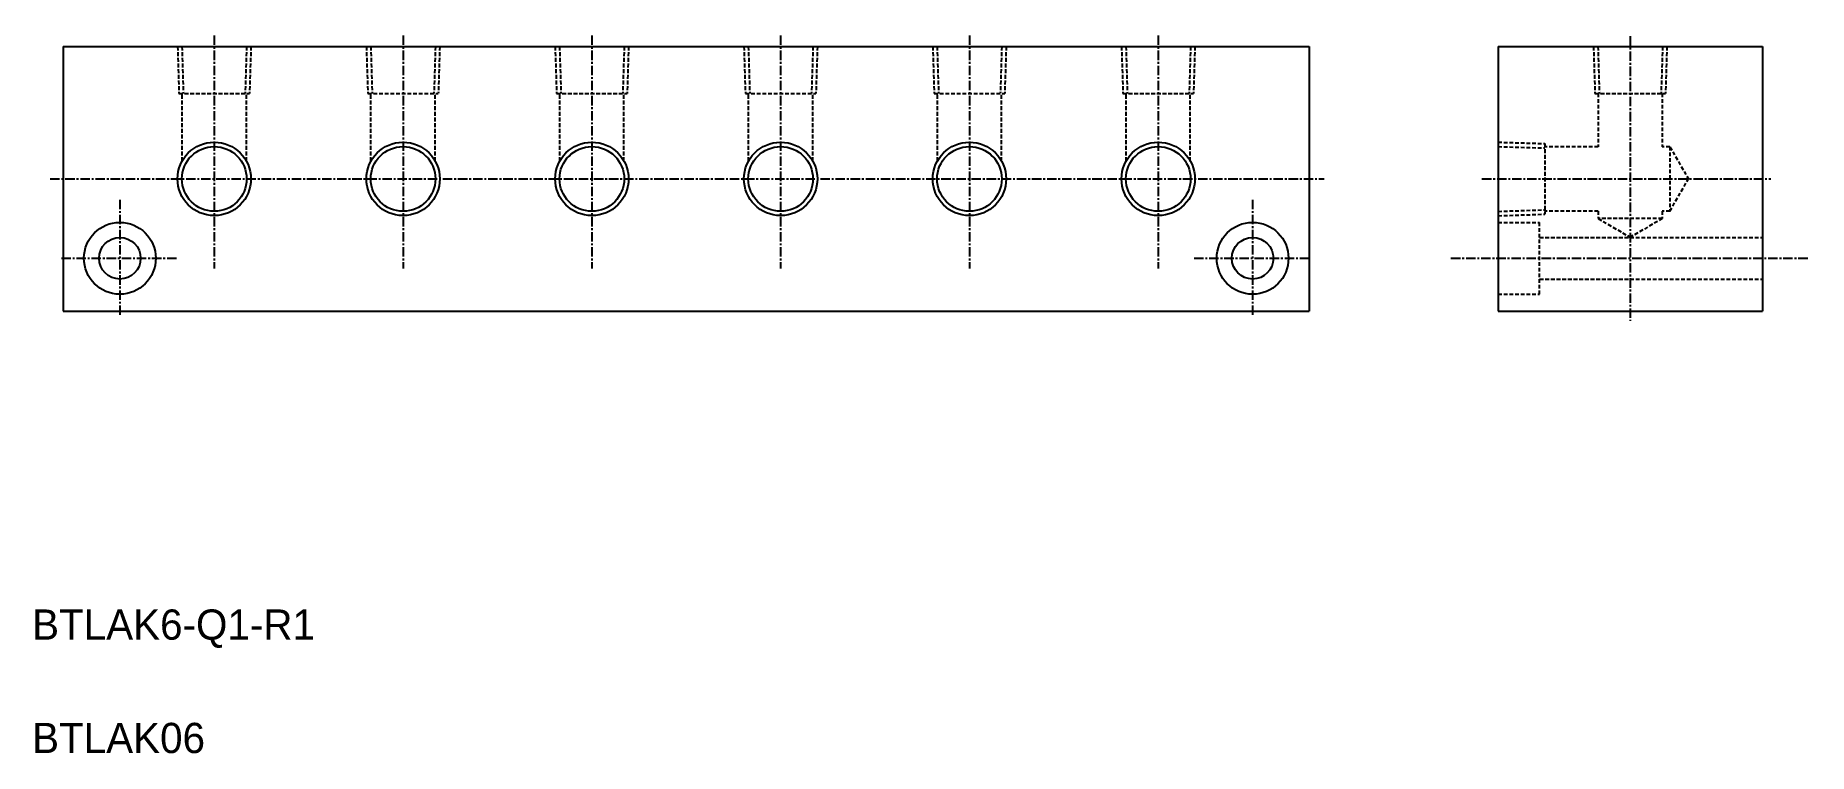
# Model space of a CAD drawing. Extents: x 724 to 959, y 266 to 361.
import ezdxf

# ---------------------------------------------------------------- set-up
doc = ezdxf.new("R2010")
doc.units = 0
doc.linetypes.add('CENTER', pattern=[2, 1.25, -0.25, 0.25, -0.25])
doc.linetypes.add('DASHED', pattern=[0.75, 0.5, -0.25])
doc.layers.get('0').update_dxf_attribs({"linetype": 'CONTINUOUS'})
doc.layers.add('CENTER', color=1, linetype='CENTER')

msp = doc.modelspace()

# ---------------------------------------------------------------- linework, layer by layer
for p, q in [((727.84, 359.59), (892.84, 359.59)), ((727.84, 359.59), (727.84, 324.59)), ((892.84, 359.59), (892.84, 324.59)), ((917.84, 359.59), (917.84, 324.59)), ((917.84, 359.59), (952.84, 359.59)), ((952.84, 359.59), (952.84, 324.59)), ((917.84, 348.34), (917.84, 348.34)), ((917.84, 342.09), (917.84, 342.09)), ((727.84, 324.59), (892.84, 324.59)), ((917.84, 324.59), (952.84, 324.59))]:
    msp.add_line(p, q)
at = {"color": 3, "linetype": 'DASHED'}
for p, q in [((742.98, 359.59), (743.17, 353.39)), ((743.56, 359.59), (743.75, 353.39)), ((752.12, 359.59), (751.93, 353.39)), ((752.7, 359.59), (752.51, 353.39)), ((767.98, 359.59), (768.17, 353.39)), ((768.56, 359.59), (768.75, 353.39)), ((777.12, 359.59), (776.93, 353.39)), ((777.7, 359.59), (777.51, 353.39)), ((792.98, 359.59), (793.17, 353.39)), ((793.56, 359.59), (793.75, 353.39)), ((802.12, 359.59), (801.93, 353.39)), ((802.7, 359.59), (802.51, 353.39)), ((817.98, 359.59), (818.17, 353.39)), ((818.56, 359.59), (818.75, 353.39)), ((827.12, 359.59), (826.93, 353.39)), ((827.7, 359.59), (827.51, 353.39)), ((842.98, 359.59), (843.17, 353.39)), ((843.56, 359.59), (843.75, 353.39)), ((852.12, 359.59), (851.93, 353.39)), ((852.7, 359.59), (852.51, 353.39)), ((867.98, 359.59), (868.17, 353.39)), ((868.56, 359.59), (868.75, 353.39)), ((877.12, 359.59), (876.93, 353.39)), ((877.7, 359.59), (877.51, 353.39)), ((930.48, 359.59), (930.67, 353.39)), ((931.06, 359.59), (931.25, 353.39)), ((939.62, 359.59), (939.43, 353.39)), ((940.2, 359.59), (940.01, 353.39)), ((743.17, 353.39), (752.51, 353.39)), ((743.59, 344.45), (743.59, 353.39)), ((752.09, 344.45), (752.09, 353.39)), ((768.17, 353.39), (777.51, 353.39)), ((768.59, 344.45), (768.59, 353.39)), ((777.09, 344.45), (777.09, 353.39)), ((793.17, 353.39), (802.51, 353.39)), ((793.59, 344.45), (793.59, 353.39)), ((802.09, 344.45), (802.09, 353.39)), ((818.17, 353.39), (827.51, 353.39)), ((818.59, 344.45), (818.59, 353.39)), ((827.09, 344.45), (827.09, 353.39)), ((843.17, 353.39), (852.51, 353.39)), ((843.59, 344.45), (843.59, 353.39)), ((852.09, 344.45), (852.09, 353.39)), ((868.17, 353.39), (877.51, 353.39)), ((868.59, 344.45), (868.59, 353.39)), ((877.09, 344.45), (877.09, 353.39)), ((930.67, 353.39), (940.01, 353.39)), ((931.09, 353.39), (931.09, 346.34)), ((939.59, 353.39), (939.59, 346.34)), ((917.84, 346.95), (924.04, 346.76)), ((917.84, 346.37), (924.04, 346.18)), ((924.04, 346.76), (924.04, 337.42)), ((931.09, 346.34), (924.04, 346.34)), ((940.59, 346.34), (939.59, 346.34)), ((940.59, 346.34), (943.04, 342.09)), ((940.59, 346.34), (940.59, 337.84)), ((940.59, 337.84), (943.04, 342.09)), ((917.84, 337.8), (924.04, 338)), ((917.84, 337.22), (924.04, 337.42)), ((917.84, 336.34), (923.34, 336.34)), ((923.34, 326.84), (923.34, 336.34)), ((931.09, 337.84), (924.04, 337.84)), ((931.09, 337.84), (931.09, 336.84)), ((939.59, 336.84), (931.09, 336.84)), ((931.09, 336.84), (935.34, 334.38)), ((939.59, 336.84), (935.34, 334.38)), ((940.59, 337.84), (939.59, 337.84)), ((939.59, 337.84), (939.59, 336.84)), ((923.34, 334.34), (952.84, 334.34)), ((923.34, 328.84), (952.84, 328.84)), ((917.84, 326.84), (923.34, 326.84))]:
    msp.add_line(p, q, dxfattribs=at)
at = {"color": 3}
for centre in [(747.84, 342.09), (772.84, 342.09), (797.84, 342.09), (822.84, 342.09), (847.84, 342.09), (872.84, 342.09)]:
    msp.add_circle(centre, 4.86, dxfattribs=at)
for centre, radius in [((747.84, 342.09), 4.28), ((772.84, 342.09), 4.28), ((797.84, 342.09), 4.28), ((822.84, 342.09), 4.28), ((847.84, 342.09), 4.28), ((872.84, 342.09), 4.28), ((735.34, 331.59), 4.75), ((885.34, 331.59), 4.75), ((735.34, 331.59), 2.75), ((885.34, 331.59), 2.75)]:
    msp.add_circle(centre, radius)
at = {"layer": 'CENTER', "color": 1, "linetype": 'CENTER'}
for p, q in [((747.84, 361.06), (747.84, 330.23)), ((772.84, 361.06), (772.84, 330.23)), ((797.84, 361.06), (797.84, 330.23)), ((822.84, 361.06), (822.84, 330.23)), ((847.84, 361.06), (847.84, 330.23)), ((872.84, 361.06), (872.84, 330.23)), ((935.34, 360.95), (935.34, 323.31)), ((726.11, 342.09), (894.82, 342.09)), ((915.7, 342.09), (953.96, 342.09)), ((735.34, 339.34), (735.34, 323.84)), ((885.34, 339.34), (885.34, 323.84)), ((727.59, 331.59), (743.09, 331.59)), ((877.59, 331.59), (893.09, 331.59)), ((911.6, 331.59), (958.95, 331.59))]:
    msp.add_line(p, q, dxfattribs=at)

# ---------------------------------------------------------------- texts
for s, p in [('BTLAK6-Q1-R1', (723.72, 281.14)), ('BTLAK06', (723.72, 266.14))]:
    msp.add_text(s, height=4).set_placement(p)

doc.saveas('drawing.dxf')
